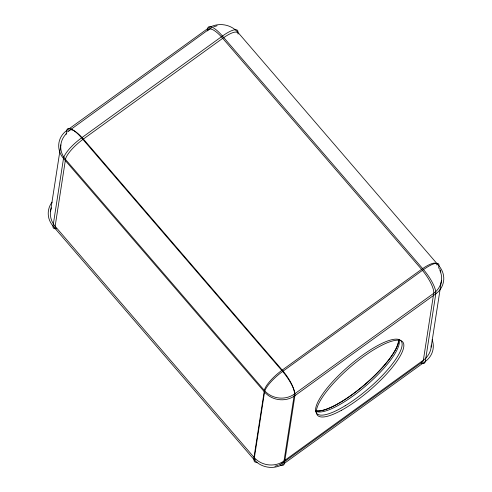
<?xml version="1.0" encoding="UTF-8"?>
<svg xmlns="http://www.w3.org/2000/svg" width="492" height="492" viewBox="0 0 492 492"><rect width="100%" height="100%" fill="white"/><g stroke="black" fill="none" stroke-linecap="round" stroke-linejoin="round"><path stroke-width="0.74" d="M50.491 211.732L60.848 144.857M66.106 134.304L66.684 130.546L207.562 28.702A21.623 19.858 8.8 0 1 237.919 32.361L438.969 265.932A21.623 19.858 8.8 0 1 435.783 293.841L425.316 361.454L284.438 463.298A21.623 6.267 54.1 0 1 279.222 464.497M207.212 30.953L207.562 28.702A21.623 6.267 54.1 0 1 222.452 36.033L423.501 269.61A21.623 6.267 54.1 0 1 435.783 293.841L294.905 395.685A21.623 19.858 8.8 0 1 264.548 392.026L63.499 158.449A21.623 19.858 8.8 0 1 66.684 130.546A21.623 6.267 54.1 0 1 81.58 137.877L282.629 371.454A21.623 6.267 54.1 0 1 294.905 395.685L284.438 463.298A21.623 19.858 8.8 0 1 254.081 459.639L53.031 226.068A21.623 19.858 8.8 0 1 52.121 202.114M438.618 268.189L438.969 265.932A21.623 5.824 -40.7 0 0 423.501 269.61L282.629 371.454A21.623 5.824 -40.7 0 0 264.548 392.026L254.081 459.639A21.623 5.824 -40.7 0 0 257.168 462.24M431.152 347.143L441.508 280.268M67.447 131.924L208.854 29.372L211.683 27.718M422.487 361.897L283.146 462.628L280.317 464.282M213.645 26.839L217.095 25.738M274.905 466.262L278.355 465.161M439.547 268.484L440.85 271.965M398.821 339.289A55.098 14.834 -40.7 0 1 366.522 385.298A55.098 14.834 -40.7 0 1 315.729 411.146M432.136 339.677A21.623 19.858 8.8 0 1 425.316 361.454A21.623 6.267 54.1 0 1 421.293 363.194M237.919 32.361A21.623 5.824 -40.7 0 0 222.452 36.033L81.58 137.877A21.623 5.824 -40.7 0 0 63.499 158.449L53.031 226.068A21.623 5.824 -40.7 0 0 56.119 228.663M398.594 340.021A55.602 14.969 -40.7 0 1 364.172 385.168A55.602 14.969 -40.7 0 1 315.483 410.703M66.734 133.363A21.384 19.643 8.8 0 0 65.491 159.402L55.135 226.283A21.384 5.756 -40.7 0 0 56.395 228.78M51.402 207.784A21.384 19.643 8.8 0 0 55.135 226.283L253.995 457.314A21.384 5.756 -40.7 0 0 255.569 459.885M439.922 270.477A21.384 19.643 8.8 0 1 433.71 293.318L423.36 360.199A21.384 6.199 54.1 0 1 421.263 362.29M431.269 345.113A21.384 19.643 8.8 0 1 423.36 360.199L284.019 460.93A21.384 6.199 54.1 0 1 281.922 463.027M436.914 265.016A21.384 5.756 -40.7 0 0 421.57 269.352L282.23 370.082A21.384 5.756 -40.7 0 0 264.352 390.439L253.995 457.314A21.384 19.643 8.8 0 0 284.019 460.93L294.376 394.055A21.384 6.199 54.1 0 0 282.23 370.082L83.369 139.052A21.384 6.199 54.1 0 0 68.812 131.112M208.153 30.381A21.384 6.199 54.1 0 1 222.71 38.321L421.57 269.352A21.384 6.199 54.1 0 1 433.71 293.318L294.376 394.055A21.384 19.643 8.8 0 1 264.352 390.439L65.491 159.402A21.384 5.756 -40.7 0 1 83.369 139.052L222.71 38.321A21.384 5.756 -40.7 0 1 238.054 34.096M398.538 339.96A55.602 14.969 -40.7 0 1 364.123 385.107A55.602 14.969 -40.7 0 1 315.427 410.642M341.307 410.383A56.217 15.135 -40.7 0 0 403.711 344A56.217 15.135 -40.7 0 0 335.31 381.331A56.217 15.135 -40.7 0 0 341.307 410.383M345.15 405.771A55.602 14.969 -40.7 0 0 401.257 341.171A55.602 14.969 -40.7 0 0 330.193 384.437A55.602 14.969 -40.7 0 0 345.15 405.771"/></g></svg>
